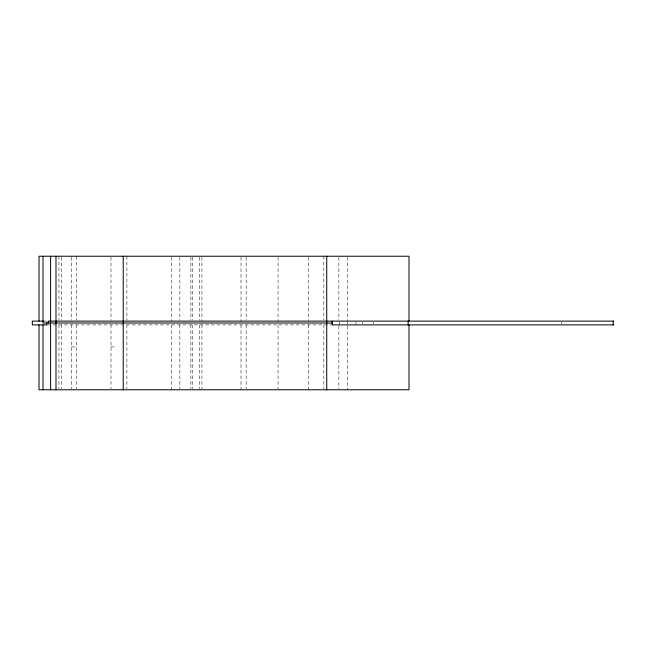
<?xml version="1.0" encoding="UTF-8"?>
<svg xmlns="http://www.w3.org/2000/svg" width="646" height="646" viewBox="0 0 646 646"><rect width="100%" height="100%" fill="white"/><g stroke="black" fill="none" stroke-linecap="round" stroke-linejoin="round"><path stroke-width="0.48" stroke-dasharray="3.23 2.42" d="M44.025 321.119L47.19 321.119M47.384 324.881L332.222 324.881M71.649 346.934L76.599 346.934M110.999 346.934L115.674 346.934M561.77 322.063L561.77 323.937M373.477 322.063L373.477 323.937M362.697 322.063L362.697 323.937M355.938 322.063L355.938 324.881M347.637 257.229L347.637 321.119M347.637 325.875L347.637 389.772M347.322 322.063L347.322 323.937M339.635 322.063L339.635 324.881M338.867 257.229L338.867 320.125M338.867 325.875L338.867 388.771M323.856 256.228L323.856 320.125M323.856 324.881L323.856 388.771M308.57 257.229L308.57 321.119M308.57 324.881L308.57 389.772M278.055 257.229L278.055 321.119M278.055 324.881L278.055 389.772M246.158 257.229L246.158 320.125M246.158 324.881L246.158 388.771M241.006 257.229L241.006 321.119M241.006 324.881L241.006 389.772M201.932 257.229L201.932 321.119M201.932 324.881L201.932 389.772M199.687 257.229L199.687 320.125M199.687 324.881L199.687 388.771M192.403 257.229L192.403 320.125M192.403 324.881L192.403 388.771M190.893 257.229L190.893 320.125M190.893 324.881L190.893 388.771M179.854 257.229L179.854 320.125M179.854 324.881L179.854 388.771M171.424 257.229L171.424 321.119M171.424 324.881L171.424 389.772M126.891 256.228L126.891 320.125M126.891 324.881L126.891 388.771M110.999 257.229L110.999 320.125M110.999 324.881L110.999 388.771M76.599 256.228L76.599 320.125M76.599 324.881L76.599 388.771M71.569 257.229L71.569 320.125M71.569 324.881L71.569 388.771M61.515 257.229L61.515 320.125M61.515 324.881L61.515 388.771M58.947 256.228L58.947 320.125M58.947 324.881L58.947 388.771"/><path stroke-width="0.97" d="M43.912 321.119L32.3 321.119L32.3 324.881L46.811 324.881L46.811 323M613.7 321.119L48.256 321.119L48.256 323M332.222 323L43.016 323L43.016 256.228M613.7 324.881L332.222 324.881L332.222 321.119M613.183 321.119L613.183 324.881M409.007 321.119L409.007 256.228L39.026 256.228L39.026 321.119M409.007 324.881L409.007 389.772L39.026 389.772L39.026 324.881M408.159 321.119L408.159 324.881M326.739 256.228L326.739 389.772M123.224 256.228L123.224 389.772M55.984 256.228L55.984 389.772M50.606 256.228L50.606 389.772M43.016 324.881L43.016 389.772"/></g></svg>
